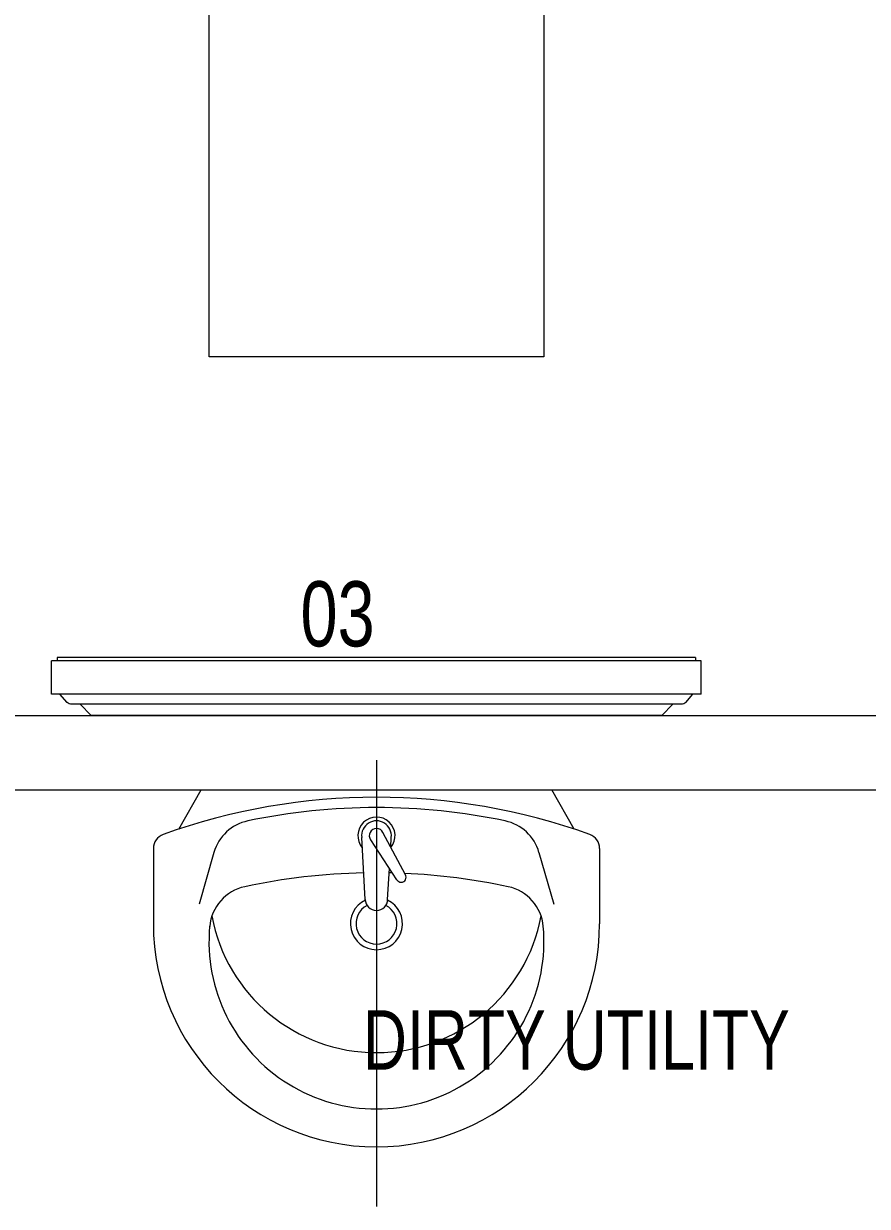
# Model space of a CAD drawing. Header units: millimetres. Extents: x -160614 to 59925, y -157025 to 0.
# Drawn here: x -134534 to -133399, y -112133 to -110543 of the extents above; entities that cross this region are included whole.
import ezdxf

# ---------------------------------------------------------------- set-up
doc = ezdxf.new("R2010")
doc.units = ezdxf.units.MM
doc.header["$LTSCALE"] = 8
doc.layers.get('0').update_dxf_attribs({"color": 9, "lineweight": 5})
for name, color, linetype, lineweight in [('72_EGR_BASE_TEXT', 9, 'Continuous', 5), ('72_EGR_EQP_TAG', 9, 'Continuous', 5), ('LOADING', 9, 'Continuous', 5), ('SANIT', 9, 'Continuous', 5), ('Walls', 9, 'Continuous', 5)]:
    doc.layers.add(name, color=color, linetype=linetype, lineweight=lineweight)
doc.layers.get('0').off()
doc.layers.get('0').freeze()
doc.styles.add('X3G_ENTITY_257CFD', font='swisscl.ttf', dxfattribs={"height": 200})
doc.styles.add('X3G_ENTITY_258862', font='swisscl.ttf', dxfattribs={"height": 200})

# ---------------------------------------------------------------- blocks, each defined once
blk = doc.blocks.new('DM15862C-P')
at = {"lineweight": 0}
for p, q in [((-0.3835, 0), (-0.3983, -0.0149)), ((0.3835, 0), (-0.3835, 0)), ((0.3835, 0), (0.3983, -0.0149)), ((0.41, -0.0149), (-0.4099, -0.0149)), ((-0.4367, -0.0287), (-0.4367, -0.0734)), ((0.4365, -0.0287), (-0.4367, -0.0287)), ((-0.4157, -0.0175), (-0.4256, -0.0287)), ((0.4157, -0.0175), (0.4254, -0.0287)), ((0.4365, -0.0287), (0.4365, -0.0734)), ((0.4365, -0.0734), (-0.4367, -0.0734)), ((-0.4291, -0.078), (-0.4291, -0.0734)), ((0.429, -0.078), (-0.4291, -0.078)), ((0.429, -0.078), (0.429, -0.0734))]:
    blk.add_line(p, q, dxfattribs=at)
for points in [[(-0.4099, -0.0149), (-0.4121, -0.0149), (-0.4141, -0.0158), (-0.4157, -0.0175)], [(0.4157, -0.0175), (0.4141, -0.0158), (0.4121, -0.0149), (0.41, -0.0149)]]:
    blk.add_open_spline(points, degree=3, dxfattribs=at)
blk = doc.blocks.new('lav-manta 60')
at = {"layer": 'SANIT'}
for p, q in [((0, 0.04), (0, -0.56)), ((-0.2658, -0.0529), (-0.2358, 0)), ((-0.2358, 0), (0.2358, 0)), ((0.2658, -0.0529), (0.2358, 0)), ((0.0389, -0.1142), (0.0087, -0.0575)), ((-0.3, -0.0789), (-0.3, -0.18)), ((-0.015, -0.1473), (-0.0199, -0.064)), ((0.0274, -0.121), (-0.0078, -0.0673)), ((0.0191, -0.077), (0.0199, -0.064)), ((0.3, -0.0789), (0.3, -0.18)), ((-0.2185, -0.0841), (-0.2383, -0.1537)), ((0.2185, -0.0841), (0.2383, -0.1537)), ((0.015, -0.1473), (0.0174, -0.1057))]:
    blk.add_line(p, q, dxfattribs=at)
for centre, radius, start, end in [((0, -0.8557), 0.8457, 70.1771, 109.8229), ((0, -0.8696), 0.8457, 78.1914, 101.8086), ((-0.1608, -0.1006), 0.06, 101.8086, 164.0794), ((0, -0.0617), 0.025, 320.7474, 220.368), ((0, -0.0617), 0.02, 353.2671, 186.682), ((0.1608, -0.1006), 0.06, 15.9206, 78.1914), ((-0.28, -0.0789), 0.02, 109.8229, 180), ((0, -0.0617), 0.00966, 25.4127, 215.9577), ((0.28, -0.0789), 0.02, 0, 70.1771), ((0, -0.9572), 0.8457, 91.1572, 102.0883), ((0, -0.9572), 0.8457, 88.5486, 88.844), ((0.0332, -0.1176), 0.00666, 210.6852, 30.6852), ((0, -0.9572), 0.8457, 77.9117, 87.4274), ((-0.1645, -0.189), 0.06, 102.0883, 174.8142), ((0.1645, -0.189), 0.06, 5.1858, 77.9117), ((0, -0.18), 0.035, 115.3106, 64.6894), ((0, -0.18), 0.0275, 117.1496, 62.8504), ((0, -0.1473), 0.015, 180, 0), ((0, -0.1282), 0.2252, 190.6097, 349.3903), ((0, -0.18), 0.3, 180, 0), ((0, -0.2039), 0.2252, 174.8142, 5.1858)]:
    blk.add_arc(centre, radius, start, end, dxfattribs=at)
blk = doc.blocks.new('GF1')
at = {"layer": 'LOADING', "color": 9, "elevation": 0}
blk.add_lwpolyline([(-134284.4, -110090.4), (-133834.4, -110090.4), (-133834.4, -110990.4), (-134284.4, -110990.4)], close=True, dxfattribs=at)
at = {"layer": 'Walls', "color": 9}
for p, q in [((-135859.4, -111472.6), (-132259.4, -111472.6)), ((-135859.4, -111572.6), (-132259.4, -111572.6))]:
    blk.add_line(p, q, dxfattribs=at)
at = {"layer": 'LOADING', "color": 9, "xscale": -1000, "yscale": 1000, "zscale": 1000, "rotation": 180}
blk.add_blockref('DM15862C-P', (-134059.4, -111472.6), dxfattribs=at)
at = {"layer": 'SANIT', "color": 9, "xscale": 1000.000000000223, "yscale": 1000.000000000223, "zscale": 1000.000000000223}
blk.add_blockref('lav-manta 60', (-134059.4, -111572.6), dxfattribs=at)
at = {"layer": '72_EGR_BASE_TEXT', "color": 9, "insert": (-133790.7, -111868.9, 0), "char_height": 80, "attachment_point": 2, "style": 'X3G_ENTITY_258862'}
blk.add_mtext('DIRTY UTILITY', dxfattribs=at)
at = {"layer": '72_EGR_EQP_TAG', "color": 9, "insert": (-134111.7, -111292.3, 0), "char_height": 87.47, "attachment_point": 2, "style": 'X3G_ENTITY_257CFD'}
blk.add_mtext('03', dxfattribs=at)

msp = doc.modelspace()

# ---------------------------------------------------------------- block references
at = {"layer": '72_EGR_EQP_TAG'}
msp.add_blockref('GF1', (0, 0), dxfattribs=at)

doc.saveas('drawing.dxf')
